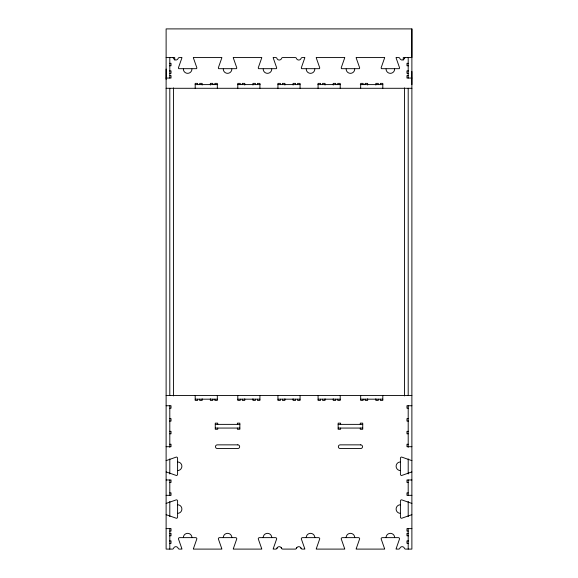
<?xml version="1.0" encoding="UTF-8"?>
<svg xmlns="http://www.w3.org/2000/svg" width="578" height="578" viewBox="0 0 578 578"><rect width="100%" height="100%" fill="white"/><g stroke="black" fill="none" stroke-linecap="round" stroke-linejoin="round"><path stroke-width="0.87" d="M166.117 79.28L166.117 69.042M411.883 84.605L411.883 71.499M411.883 28.9L411.883 549.1L405.604 549.1A1.228 1.228 0 0 1 404.448 548.284A2.457 2.457 0 0 0 399.81 548.284A1.228 1.228 0 0 1 398.654 549.1L396.06 549.1A1.228 1.228 0 0 1 396.111 548.746L399.571 538.862A1.228 1.228 0 0 0 398.343 537.634L382.369 537.634A1.228 1.228 0 0 0 381.14 538.862L384.601 548.746A1.228 1.228 0 0 1 384.652 549.1L356.142 549.1A1.228 1.228 0 0 1 356.192 548.746L359.661 538.862A1.228 1.228 0 0 0 358.425 537.634L342.451 537.634A1.228 1.228 0 0 0 341.222 538.862L344.683 548.746A1.228 1.228 0 0 1 344.734 549.1L316.231 549.1A1.228 1.228 0 0 1 316.282 548.746L319.742 538.862A1.228 1.228 0 0 0 318.514 537.634L302.54 537.634A1.228 1.228 0 0 0 301.311 538.862L304.772 548.746A1.228 1.228 0 0 1 304.823 549.1L302.229 549.1A1.228 1.228 0 0 1 301.073 548.284A2.457 2.457 0 0 0 296.435 548.284A1.228 1.228 0 0 1 295.279 549.1L282.721 549.1A1.228 1.228 0 0 1 281.565 548.284A2.457 2.457 0 0 0 276.927 548.284A1.228 1.228 0 0 1 275.771 549.1L273.177 549.1A1.228 1.228 0 0 1 273.228 548.746L276.689 538.862A1.228 1.228 0 0 0 275.46 537.634L259.486 537.634A1.228 1.228 0 0 0 258.258 538.862L261.718 548.746A1.228 1.228 0 0 1 261.769 549.1L233.266 549.1A1.228 1.228 0 0 1 233.317 548.746L236.778 538.862A1.228 1.228 0 0 0 235.549 537.634L219.575 537.634A1.228 1.228 0 0 0 218.34 538.862L221.808 548.746A1.228 1.228 0 0 1 221.858 549.1L193.348 549.1A1.228 1.228 0 0 1 193.399 548.746L196.86 538.862A1.228 1.228 0 0 0 195.631 537.634L179.657 537.634A1.228 1.228 0 0 0 178.429 538.862L181.889 548.746A1.228 1.228 0 0 1 181.94 549.1L179.346 549.1A1.228 1.228 0 0 1 178.19 548.284A2.457 2.457 0 0 0 173.552 548.284A1.228 1.228 0 0 1 172.396 549.1L166.117 549.1L166.117 28.9L411.883 28.9L411.883 57.576L403.278 57.576L403.278 60.033M172.396 57.576A1.228 1.228 0 0 1 173.559 58.392A2.457 2.457 0 0 0 178.19 58.392A1.228 1.228 0 0 1 179.346 57.576L181.94 57.576A1.228 1.228 0 0 1 181.889 57.923L178.429 67.814A1.228 1.228 0 0 0 178.79 68.681L196.498 68.681A1.228 1.228 0 0 0 196.86 67.814L193.399 57.923A1.235 1.235 0 0 1 193.348 57.576L221.858 57.576A1.228 1.228 0 0 1 221.808 57.923L218.34 67.814A1.228 1.228 0 0 0 218.701 68.681L236.416 68.681A1.228 1.228 0 0 0 236.778 67.814L233.317 57.923A1.235 1.235 0 0 1 233.259 57.576L261.769 57.576A1.228 1.228 0 0 1 261.718 57.923L258.258 67.814A1.228 1.228 0 0 0 258.619 68.681L276.335 68.681A1.228 1.228 0 0 0 276.689 67.814L273.228 57.923A1.235 1.235 0 0 1 273.177 57.576L275.771 57.576A1.228 1.228 0 0 1 276.927 58.392A2.457 2.457 0 0 0 279.246 60.033A2.457 2.457 0 0 0 281.565 58.392L281.739 58.067A1.228 1.228 0 0 1 282.721 57.576L295.279 57.576A1.228 1.228 0 0 1 296.435 58.392A2.457 2.457 0 0 0 298.754 60.033A2.457 2.457 0 0 0 301.073 58.392L301.246 58.067A1.228 1.228 0 0 1 302.229 57.576L304.823 57.576A1.228 1.228 0 0 1 304.772 57.923L301.311 67.814A1.228 1.228 0 0 0 301.665 68.681L319.381 68.681A1.228 1.228 0 0 0 319.742 67.814L316.282 57.923A1.235 1.235 0 0 1 316.231 57.576L344.734 57.576A1.228 1.228 0 0 1 344.683 57.923L341.222 67.814A1.228 1.228 0 0 0 341.584 68.681L359.299 68.681A1.228 1.228 0 0 0 359.661 67.814L356.192 57.923A1.235 1.235 0 0 1 356.142 57.576L384.652 57.576A1.228 1.228 0 0 1 384.601 57.923L381.14 67.814A1.228 1.228 0 0 0 381.502 68.681L399.21 68.681A1.228 1.228 0 0 0 399.571 67.814L396.111 57.923A1.235 1.235 0 0 1 396.06 57.576L398.654 57.576A1.228 1.228 0 0 1 399.81 58.392A2.457 2.457 0 0 0 404.448 58.392L404.622 58.067M276.754 548.609L277.274 547.633M296.261 548.609L296.781 547.633M166.117 57.576L174.722 57.576L174.722 60.033M169.802 63.305L171.03 63.305L171.03 65.762L169.397 65.762M408.198 63.305L406.97 63.305L406.97 65.762L408.603 65.762M169.397 70.884L171.03 70.884L171.03 73.341L169.802 73.341M408.603 70.884L406.97 70.884L406.97 73.341L408.198 73.341M169.802 75.595L171.03 75.595L171.03 78.052L166.117 78.052M408.198 75.595L406.97 75.595L406.97 78.052L411.883 78.052M195.147 84.605L217.711 84.605M237.565 84.605L260.122 84.605M277.939 84.605L300.061 84.605M317.878 84.605L340.435 84.605M360.289 84.605L382.853 84.605M166.117 88.29L411.883 88.29M166.117 395.497L411.883 395.497M195.198 399.181L217.321 399.181M237.796 399.181L259.919 399.181M277.939 399.181L300.061 399.181M318.081 399.181L340.204 399.181M360.679 399.181L382.802 399.181M166.117 405.734L171.03 405.734L171.03 408.198L169.802 408.198M411.883 405.734L406.97 405.734L406.97 408.198L408.198 408.198M169.802 418.638L171.03 418.638L171.03 421.095L169.397 421.095M408.198 418.638L406.97 418.638L406.97 421.095L408.603 421.095M215.269 424.375L239.848 424.375M338.152 424.375L362.731 424.375M215.269 428.06L239.848 428.06M338.152 428.06L362.731 428.06M169.397 431.34L171.03 431.34L171.03 433.796L169.802 433.796M408.603 431.34L406.97 431.34L406.97 433.796L408.198 433.796M169.802 444.244L171.03 444.244L171.03 446.7L166.117 446.7M408.198 444.244L406.97 444.244L406.97 446.7L411.883 446.7M166.117 479.978L171.03 479.978L171.03 482.435L169.802 482.435M411.883 479.978L406.97 479.978L406.97 482.435L408.198 482.435M169.802 492.882L171.03 492.882L171.03 495.339L166.117 495.339M408.198 492.882L406.97 492.882L406.97 495.339L411.883 495.339M166.117 528.617L171.03 528.617L171.03 531.081L169.802 531.081M411.883 528.617L406.97 528.617L406.97 531.081L408.198 531.081M169.802 533.328L171.03 533.328L171.03 535.784L169.397 535.784M408.198 533.328L406.97 533.328L406.97 535.784L408.603 535.784M169.397 540.907L171.03 540.907L171.03 543.363L169.802 543.363M408.603 540.907L406.97 540.907L406.97 543.363L408.198 543.363M300.726 547.633L301.246 548.609M281.219 547.633L281.739 548.609M408.198 57.576L408.198 78.052M408.198 88.29L408.198 395.497M408.198 405.734L408.198 447.314M408.198 458.903L408.198 473.974M408.198 479.978L408.198 495.339M408.198 501.379L408.198 516.587M408.198 528.617L408.198 549.1M404.506 87.885L404.506 395.908M382.802 88.29L382.802 83.377L380.346 83.377L380.346 84.605M382.802 395.497L382.802 400.41L380.346 400.41L380.346 399.181M378.294 84.605L378.294 83.377L375.837 83.377L375.837 85.017M378.294 399.181L378.294 400.41L375.837 400.41L375.837 398.777M367.644 85.017L367.644 83.377L365.188 83.377L365.188 84.605M367.644 398.777L367.644 400.41L365.188 400.41L365.188 399.181M363.136 84.605L363.136 83.377L360.679 83.377L360.679 88.29M363.136 399.181L363.136 400.41L360.679 400.41L360.679 395.497M360.275 424.375L360.275 423.147L362.731 423.147L362.731 429.288L360.275 429.288L360.275 428.06M340.608 424.375L340.608 423.147L338.152 423.147L338.152 429.288L340.608 429.288L340.608 428.06M340.204 88.29L340.204 83.377L337.74 83.377L337.74 84.605M340.204 395.497L340.204 400.41L337.74 400.41L337.74 399.181M335.695 84.605L335.695 83.377L333.239 83.377L333.239 85.017M335.695 399.181L335.695 400.41L333.239 400.41L333.239 398.777M325.046 85.017L325.046 83.377L322.589 83.377L322.589 84.605M325.046 398.777L325.046 400.41L322.589 400.41L322.589 399.181M320.537 84.605L320.537 83.377L318.081 83.377L318.081 88.29M320.537 399.181L320.537 400.41L318.081 400.41L318.081 395.497M300.061 88.29L300.061 83.377L297.605 83.377L297.605 84.605M300.061 395.497L300.061 400.41L297.605 400.41L297.605 399.181M295.553 84.605L295.553 83.377L293.097 83.377L293.097 85.017M295.553 399.181L295.553 400.41L293.097 400.41L293.097 398.777M284.903 85.017L284.903 83.377L282.447 83.377L282.447 84.605M284.903 398.777L284.903 400.41L282.447 400.41L282.447 399.181M280.395 84.605L280.395 83.377L277.939 83.377L277.939 88.29M280.395 399.181L280.395 400.41L277.939 400.41L277.939 395.497M259.919 88.29L259.919 83.377L257.463 83.377L257.463 84.605M259.919 395.497L259.919 400.41L257.463 400.41L257.463 399.181M255.411 84.605L255.411 83.377L252.954 83.377L252.954 85.017M255.411 399.181L255.411 400.41L252.954 400.41L252.954 398.777M244.761 85.017L244.761 83.377L242.305 83.377L242.305 84.605M244.761 398.777L244.761 400.41L242.305 400.41L242.305 399.181M240.26 84.605L240.26 83.377L237.796 83.377L237.796 88.29M240.26 399.181L240.26 400.41L237.796 400.41L237.796 395.497M237.392 424.375L237.392 423.147L239.848 423.147L239.848 429.288L237.392 429.288L237.392 428.06M217.725 424.375L217.725 423.147L215.269 423.147L215.269 429.288L217.725 429.288L217.725 428.06M217.321 88.29L217.321 83.377L214.864 83.377L214.864 84.605M217.321 395.497L217.321 400.41L214.864 400.41L214.864 399.181M212.812 84.605L212.812 83.377L210.356 83.377L210.356 85.017M212.812 399.181L212.812 400.41L210.356 400.41L210.356 398.777M202.163 85.017L202.163 83.377L199.706 83.377L199.706 84.605M202.163 398.777L202.163 400.41L199.706 400.41L199.706 399.181M197.654 84.605L197.654 83.377L195.198 83.377L195.198 88.29M197.654 399.181L197.654 400.41L195.198 400.41L195.198 395.497M173.494 87.885L173.494 395.908M169.802 57.576L169.802 78.052M169.802 88.29L169.802 395.497M169.802 405.734L169.802 447.314M169.802 458.903L169.802 473.974M169.802 479.978L169.802 495.339M169.802 501.379L169.802 516.587M169.802 528.617L169.802 549.1M404.441 58.392A1.228 1.228 0 0 1 405.604 57.576M314.829 69.035A4.306 4.306 0 0 1 310.523 73.341A4.306 4.306 0 0 1 306.224 69.035M354.74 69.035A4.306 4.306 0 0 1 350.441 73.341A4.306 4.306 0 0 1 346.135 69.035M394.658 69.035A4.306 4.306 0 0 1 390.352 73.341A4.306 4.306 0 0 1 386.046 69.035M191.947 69.035A4.306 4.306 0 0 1 187.64 73.341A4.306 4.306 0 0 1 183.342 69.035M231.857 69.035A4.306 4.306 0 0 1 227.559 73.341A4.306 4.306 0 0 1 223.252 69.035M271.776 69.042A4.299 4.299 0 0 1 267.477 73.341A4.299 4.299 0 0 1 263.178 69.042M166.117 471.973A1.228 1.228 0 0 1 166.471 472.024L176.355 475.484A1.228 1.228 0 0 0 177.591 474.256L177.591 458.282A1.228 1.228 0 0 0 176.355 457.054L166.471 460.514A1.228 1.228 0 0 1 166.117 460.565M166.117 503.344A1.228 1.228 0 0 0 166.471 503.294L176.355 499.833A1.228 1.228 0 0 1 177.591 501.061L177.591 517.035A1.228 1.228 0 0 1 176.355 518.271L166.471 514.803A1.228 1.228 0 0 0 166.117 514.752M411.883 514.752A1.228 1.228 0 0 0 411.529 514.803L401.645 518.271A1.228 1.228 0 0 1 400.41 517.035L400.41 501.061A1.228 1.228 0 0 1 401.645 499.833L411.529 503.294A1.228 1.228 0 0 0 411.883 503.344M411.883 471.973A1.228 1.228 0 0 0 411.529 472.024L401.645 475.484A1.228 1.228 0 0 1 400.41 474.256L400.41 458.282A1.228 1.228 0 0 1 401.645 457.054L411.529 460.514A1.228 1.228 0 0 0 411.883 460.565M386.053 537.634A4.299 4.299 0 0 1 390.36 533.328A4.299 4.299 0 0 1 394.658 537.634M346.143 537.634A4.299 4.299 0 0 1 350.441 533.328A4.299 4.299 0 0 1 354.74 537.634M306.224 537.634A4.299 4.299 0 0 1 310.523 533.328A4.299 4.299 0 0 1 314.822 537.634M263.178 537.634A4.299 4.299 0 0 1 267.477 533.328A4.299 4.299 0 0 1 271.776 537.634M223.26 537.634A4.299 4.299 0 0 1 227.559 533.328A4.299 4.299 0 0 1 231.857 537.634M183.342 537.634A4.299 4.299 0 0 1 187.64 533.328A4.299 4.299 0 0 1 191.947 537.634M400.41 513.351A4.299 4.299 0 0 1 396.111 509.052A4.299 4.299 0 0 1 400.41 504.753M177.591 504.753A4.299 4.299 0 0 1 181.889 509.052A4.299 4.299 0 0 1 177.591 513.351M177.591 461.966A4.299 4.299 0 0 1 181.889 466.265A4.299 4.299 0 0 1 177.591 470.564M400.41 470.564A4.299 4.299 0 0 1 396.111 466.265A4.299 4.299 0 0 1 400.41 461.966M237.796 444.858L217.321 444.858A1.842 1.842 0 0 0 215.478 446.7A1.842 1.842 0 0 0 217.321 448.542L237.796 448.542A1.842 1.842 0 0 0 239.646 446.7A1.842 1.842 0 0 0 237.796 444.858M360.679 444.858L340.204 444.858A1.842 1.842 0 0 0 338.354 446.7A1.842 1.842 0 0 0 340.204 448.542L360.679 448.542A1.842 1.842 0 0 0 362.522 446.7A1.842 1.842 0 0 0 360.679 444.858"/></g></svg>
